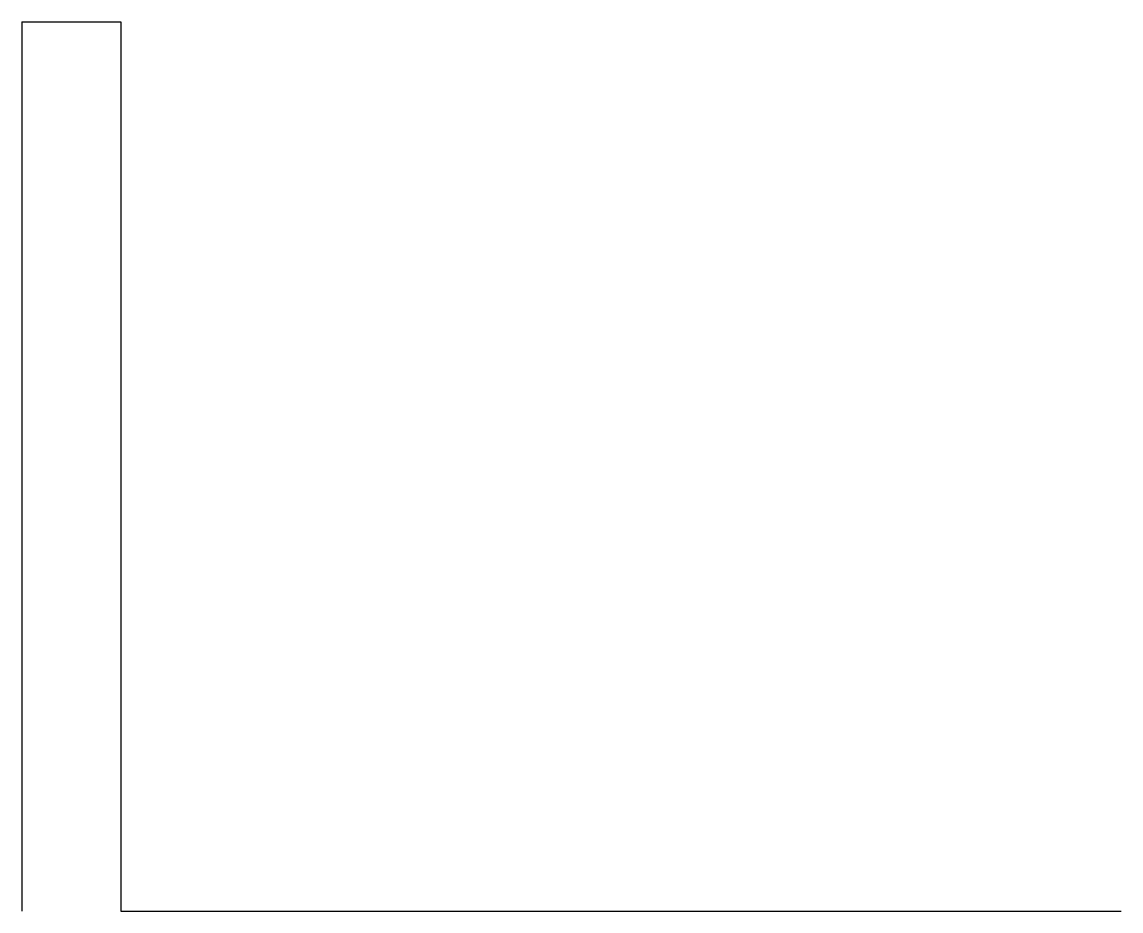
# Model space of a CAD drawing. Header units: millimetres. Extents: x 0 to 22.3, y -9 to 9.
import ezdxf

# ---------------------------------------------------------------- set-up
doc = ezdxf.new("R2010")
doc.units = ezdxf.units.MM
doc.layers.get('0').update_dxf_attribs({"lineweight": 25})

msp = doc.modelspace()

# ---------------------------------------------------------------- linework, layer by layer
at = {"color": 0}
for p, q in [((0, 9), (2, 9)), ((0, 9), (0, -9)), ((2, 9), (2, -9)), ((2, -9), (22.258, -9))]:
    msp.add_line(p, q, dxfattribs=at)

doc.saveas('drawing.dxf')
